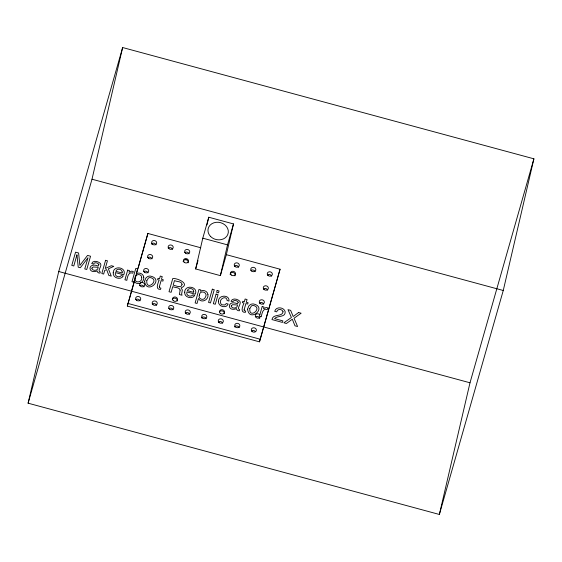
<?xml version="1.0" encoding="UTF-8"?>
<svg xmlns="http://www.w3.org/2000/svg" width="562" height="562" viewBox="0 0 562 562"><rect width="100%" height="100%" fill="white"/><g stroke="black" fill="none" stroke-linecap="round" stroke-linejoin="round"><path stroke-width="0.84" d="M28.1 403.186L58.743 271.509L122.642 47.538L533.9 158.814L503.257 290.491L439.358 514.462L28.1 403.186L91.999 179.215L122.642 47.538M226.338 254.677L220.367 275.626L195.639 268.938L202.791 238.183L208.769 217.234L233.497 223.929L226.338 254.677L280.066 269.219L259.482 341.837L127.314 306.072L147.89 233.455L200.775 247.765M147.89 233.455L138.133 268.13M206.978 224.926L208.769 217.234M220.367 275.626L227.519 244.877L233.497 223.929M259.482 341.837L280.066 269.219M439.358 514.462L470.001 382.785L533.9 158.814M127.314 306.072L134.529 280.775M135.252 278.246L135.73 276.56M195.639 268.938L198.028 260.557M91.999 179.215L503.257 290.491M202.791 238.183L227.519 244.877M58.743 271.509L470.001 382.785M127.925 303.438L260.101 339.202M172.26 299.679A2.571 2.185 13.1 0 1 175.337 298.253A2.571 2.185 13.1 0 1 177.22 301.021M183.149 261.653A2.571 2.185 13.1 0 1 186.191 259.834A2.571 2.185 13.1 0 1 188.108 262.812M234.459 326.943A2.571 2.185 13.1 0 1 236.967 325.96A2.571 2.185 13.1 0 1 239.145 327.66M234.375 265.988A2.571 2.185 13.1 0 1 238.618 267.287M259.363 302.981A2.571 2.185 13.1 0 1 263.655 304.14M251.376 330.969A2.571 2.185 13.1 0 1 255.394 331.594M267.343 274.987A2.571 2.185 13.1 0 1 271.636 276.146M263.353 288.98A2.571 2.185 13.1 0 1 267.645 290.147M185.284 313.09A2.571 2.185 13.1 0 1 189.577 314.249M168.762 308.622A2.571 2.185 13.1 0 1 173.061 309.781M218.33 322.033A2.571 2.185 13.1 0 1 222.622 323.192M201.414 318.001A2.571 2.185 13.1 0 1 203.929 317.024A2.571 2.185 13.1 0 1 206.099 318.724M184.736 252.633A2.571 2.185 13.1 0 1 189.029 253.792M255.654 316.771A2.571 2.185 13.1 0 1 259.742 318.471M151.304 244.133A2.571 2.185 13.1 0 1 153.812 243.156A2.571 2.185 13.1 0 1 155.99 244.856M147.701 257.691A2.571 2.185 13.1 0 1 151.993 258.85M185.671 259.314A4.812 4.089 13.1 0 1 186.893 259.602M152.246 304.147A2.571 2.185 13.1 0 1 156.538 305.314M168.214 248.165A2.571 2.185 13.1 0 1 172.506 249.324M139.713 285.686A2.571 2.185 13.1 0 1 144.005 286.845M143.71 271.685A2.571 2.185 13.1 0 1 148.003 272.851M135.723 299.679A2.571 2.185 13.1 0 1 140.015 300.839M250.828 270.512A2.571 2.185 13.1 0 1 255.12 271.678M230.146 274.572A2.571 2.185 13.1 0 1 233.293 272.577A2.571 2.185 13.1 0 1 234.937 275.865M219.503 311.875A2.571 2.185 13.1 0 1 222.657 311.074A2.571 2.185 13.1 0 1 224.217 313.737M140.844 282.721A2.571 2.185 13.1 0 1 144.708 284.59A2.571 2.185 13.1 0 1 141.364 286.711A2.571 2.185 13.1 0 1 140.331 283.044M260.354 316.406A2.571 2.185 13.1 0 1 256.855 317.944A2.571 2.185 13.1 0 1 255.801 314.509A2.571 2.185 13.1 0 1 259.848 314.748M113.222 272.83C112.562 277.979 120.718 280.452 123.24 276.075L121.35 275.563C119.404 278.408 113.967 276.139 115.407 272.577L123.759 274.839C127.23 267.259 113.264 264.779 113.222 272.83M184.708 292.17C184.048 297.326 192.204 299.792 194.726 295.415L192.836 294.91C190.897 297.755 185.453 295.479 186.893 291.917L195.246 294.179C198.716 286.599 184.757 284.126 184.708 292.17M218.506 301.274C218.007 304.787 221.765 307.21 224.948 306.62A4.053 3.442 13.1 0 0 227.104 305.552L228.137 304.042L226.275 303.536L224.835 304.969L222.06 304.815A2.438 2.072 13.1 0 1 220.775 303.466C218.435 298.844 226.662 294.776 227.132 300.544L228.994 301.049C229.872 294.404 218.175 294.643 218.506 301.274M144.589 281.302C146.401 295.373 164.891 279.237 150.511 276.111A4.875 4.145 13.1 0 0 147.37 276.722L145.797 278.113L144.589 281.302M247.582 309.17C249.395 323.241 267.884 307.105 253.504 303.979A4.875 4.145 13.1 0 0 250.364 304.59L248.79 305.981L247.582 309.17M207.947 294.607C208.931 299.968 201.196 303.698 198.449 298.52L197.037 303.459L195.126 302.939L198.962 289.472L200.831 289.978L200.465 291.257C203.198 289.325 207.694 291.165 207.947 294.607M143.739 277.199C144.715 282.609 136.643 286.311 134.114 280.951L133.763 282.187L131.993 281.71L135.786 268.418L137.648 268.924L136.278 273.729C139.039 271.973 143.507 273.785 143.739 277.199M98.87 264.498L98.111 266.072C87.482 261.576 87.44 274.699 97.268 270.933L97.338 271.917L98.61 272.9L99.973 273.097L100.317 271.896C96.657 271.193 102.396 266.107 100.549 263.641C98.554 261.337 92.983 259.82 91.704 263.578L93.489 264.063C94.416 261.836 97.921 262.798 98.87 264.498M238.211 302.201L237.452 303.775C226.83 299.279 226.781 312.402 236.609 308.636L236.686 309.62L237.951 310.603L239.321 310.793L239.658 309.599C236.005 308.896 241.737 303.81 239.897 301.344C237.902 299.04 232.324 297.516 231.045 301.281L232.837 301.766C233.764 299.539 237.262 300.501 238.211 302.201M91.936 268.102L91.908 268.769C93.264 271.481 98.343 270.624 98.21 267.273L93.208 266.992L91.936 268.102M159.292 286.908L159.503 287.695L160.901 288.151L160.535 289.43C154.859 289.683 158.147 282.918 159.151 280.08L157.606 279.665L157.985 278.338L159.531 278.759L160.296 276.061L162.235 276.581L161.47 279.279L163.289 279.771L162.91 281.098L161.09 280.607L159.292 286.908M231.284 305.805L231.256 306.473C232.605 309.184 237.691 308.32 237.55 304.976L232.556 304.695L231.284 305.805M244.105 309.859L244.315 310.645L245.713 311.095L245.348 312.381C239.672 312.634 242.96 305.868 243.964 303.03L242.419 302.609L242.798 301.288L244.344 301.703L245.116 299.005L247.048 299.532L246.282 302.23L248.102 302.721L247.723 304.049L245.903 303.557L244.105 309.859M122.235 272.015L122.158 273.013L115.828 271.305C116.713 268.088 122.151 268.727 122.235 272.015M193.721 291.355L193.644 292.359L187.315 290.645C188.2 287.428 193.637 288.074 193.721 291.355M283.058 311.784C282.222 317.27 272.935 313.413 271.98 319.581L282.44 322.412L282.876 320.881L274.558 318.633C277.27 315.296 285.482 317.804 285.208 311.861C284.316 307.119 275.787 306.107 274.727 311.355L276.673 311.882C277.178 308.552 282.328 308.784 283.058 311.784M180.128 290.104L179.404 294.537L182.004 295.24L181.638 293.947L182.369 289.943L181.062 287.969C190.806 283.782 177.023 278 172.794 278.478L169.014 291.727L171.136 292.296L172.752 286.62C174.831 287.885 179.496 287.027 180.128 290.104M146.787 280.705C145.937 291.861 160.388 279.918 150.405 277.586A2.698 2.297 13.1 0 0 148.368 278.183L146.787 280.705M249.781 308.573C248.931 319.729 263.381 307.786 253.399 305.454A2.698 2.297 13.1 0 0 251.362 306.051L249.781 308.573M141.687 277.516C142.727 282.567 134.473 283.747 134.908 278.513C134.29 274.123 141.596 272.865 141.687 277.516M182.074 284.323C181.603 288.819 175.513 285.51 173.18 285.124L174.473 280.593C176.644 281.864 181.54 281.035 182.074 284.323M199.348 295.092C197.55 299.082 204.196 301.267 205.39 297.256C208.558 292.43 199.924 289.346 199.348 295.092M76.818 255.183L73.805 265.966L71.781 265.419L75.561 252.169L78.596 252.991L79.888 265.405L87.546 255.415L90.545 256.223L86.766 269.472L84.757 268.924L87.988 257.768L80.338 267.73L78.237 267.168L76.938 254.776L76.818 255.183M105.6 260.297L101.82 273.546L103.661 274.045L104.694 270.42L106.654 269.605L108.824 275.436L111.269 276.104L108.382 268.812L113.784 266.381L111.332 265.714L105.242 268.488L107.44 260.796L105.6 260.297M127.693 270.139L124.94 279.799L126.85 280.319C127.251 277.417 128.529 271.179 132.801 273.181L133.285 271.474L131.557 271.144L129.035 272.303L129.513 270.631L127.693 270.139M212.331 289.177L208.551 302.419L210.462 302.939L214.241 289.697L212.331 289.177M216.082 294.109L213.335 303.719L215.288 304.246L218.028 294.636L216.082 294.109M217.115 290.47L216.595 292.31L218.541 292.837L219.068 290.997L217.115 290.47M262.194 306.536L259.44 316.195L261.358 316.708C261.752 313.807 263.03 307.569 267.301 309.578L267.786 307.864L266.065 307.533L263.536 308.693L264.014 307.028L262.194 306.536M298.598 312.521L293.195 316.511L290.645 310.365L287.997 309.648L291.404 317.523L283.866 322.799L286.423 323.494L292.31 319.216L294.973 325.805L297.6 326.515L294.031 318.24L301.12 313.203L298.598 312.521M184.055 262.103A2.571 2.185 13.1 0 0 188.382 261.625A2.571 2.185 13.1 0 0 185.474 258.583A2.571 2.185 13.1 0 0 184.055 262.103M173.258 300.649A2.571 2.185 13.1 0 0 177.494 299.834A2.571 2.185 13.1 0 0 174.297 297.01A2.571 2.185 13.1 0 0 173.258 300.649M220.262 313.364A2.571 2.185 13.1 0 0 224.498 312.556A2.571 2.185 13.1 0 0 221.295 309.732A2.571 2.185 13.1 0 0 220.262 313.364M231.214 274.973A2.571 2.185 13.1 0 0 235.45 274.158A2.571 2.185 13.1 0 0 232.254 271.334A2.571 2.185 13.1 0 0 231.214 274.973M210.546 236.447A10.271 8.732 13.1 0 0 227.835 234.396A10.271 8.732 13.1 0 0 216.054 222.32A10.271 8.732 13.1 0 0 210.546 236.447M252.078 331.447A2.571 2.185 13.1 0 0 256.314 330.639A2.571 2.185 13.1 0 0 253.111 327.815A2.571 2.185 13.1 0 0 252.078 331.447M169.464 309.1A2.571 2.185 13.1 0 0 173.7 308.285A2.571 2.185 13.1 0 0 170.504 305.461A2.571 2.185 13.1 0 0 169.464 309.1M168.916 248.643A2.571 2.185 13.1 0 0 173.152 247.828A2.571 2.185 13.1 0 0 169.956 245.004A2.571 2.185 13.1 0 0 168.916 248.643M148.403 258.169A2.571 2.185 13.1 0 0 152.639 257.354A2.571 2.185 13.1 0 0 149.443 254.53A2.571 2.185 13.1 0 0 148.403 258.169M219.032 322.511A2.571 2.185 13.1 0 0 223.269 321.696A2.571 2.185 13.1 0 0 220.072 318.872A2.571 2.185 13.1 0 0 219.032 322.511M264.056 289.458A2.571 2.185 13.1 0 0 268.292 288.643A2.571 2.185 13.1 0 0 265.095 285.819A2.571 2.185 13.1 0 0 264.056 289.458M235.555 326.979A2.571 2.185 13.1 0 0 239.791 326.164A2.571 2.185 13.1 0 0 236.595 323.34A2.571 2.185 13.1 0 0 235.555 326.979M185.439 253.111A2.571 2.185 13.1 0 0 189.675 252.296A2.571 2.185 13.1 0 0 186.479 249.472A2.571 2.185 13.1 0 0 185.439 253.111M268.046 275.464A2.571 2.185 13.1 0 0 272.282 274.649A2.571 2.185 13.1 0 0 269.086 271.825A2.571 2.185 13.1 0 0 268.046 275.464M185.987 313.568A2.571 2.185 13.1 0 0 190.223 312.753A2.571 2.185 13.1 0 0 187.027 309.929A2.571 2.185 13.1 0 0 185.987 313.568M251.53 270.989A2.571 2.185 13.1 0 0 255.766 270.182A2.571 2.185 13.1 0 0 252.563 267.357A2.571 2.185 13.1 0 0 251.53 270.989M202.51 318.036A2.571 2.185 13.1 0 0 206.746 317.228A2.571 2.185 13.1 0 0 203.549 314.404A2.571 2.185 13.1 0 0 202.51 318.036M152.393 244.168A2.571 2.185 13.1 0 0 156.629 243.36A2.571 2.185 13.1 0 0 153.433 240.536A2.571 2.185 13.1 0 0 152.393 244.168M144.413 272.163A2.571 2.185 13.1 0 0 148.649 271.348A2.571 2.185 13.1 0 0 145.446 268.524A2.571 2.185 13.1 0 0 144.413 272.163M234.937 266.458A2.571 2.185 13.1 0 0 239.215 265.791A2.571 2.185 13.1 0 0 236.138 262.868A2.571 2.185 13.1 0 0 234.937 266.458M136.425 300.157A2.571 2.185 13.1 0 0 140.662 299.342A2.571 2.185 13.1 0 0 137.458 296.518A2.571 2.185 13.1 0 0 136.425 300.157M152.948 304.625A2.571 2.185 13.1 0 0 157.184 303.817A2.571 2.185 13.1 0 0 153.981 300.993A2.571 2.185 13.1 0 0 152.948 304.625M260.065 303.459A2.571 2.185 13.1 0 0 264.302 302.644A2.571 2.185 13.1 0 0 261.098 299.82A2.571 2.185 13.1 0 0 260.065 303.459"/></g></svg>
